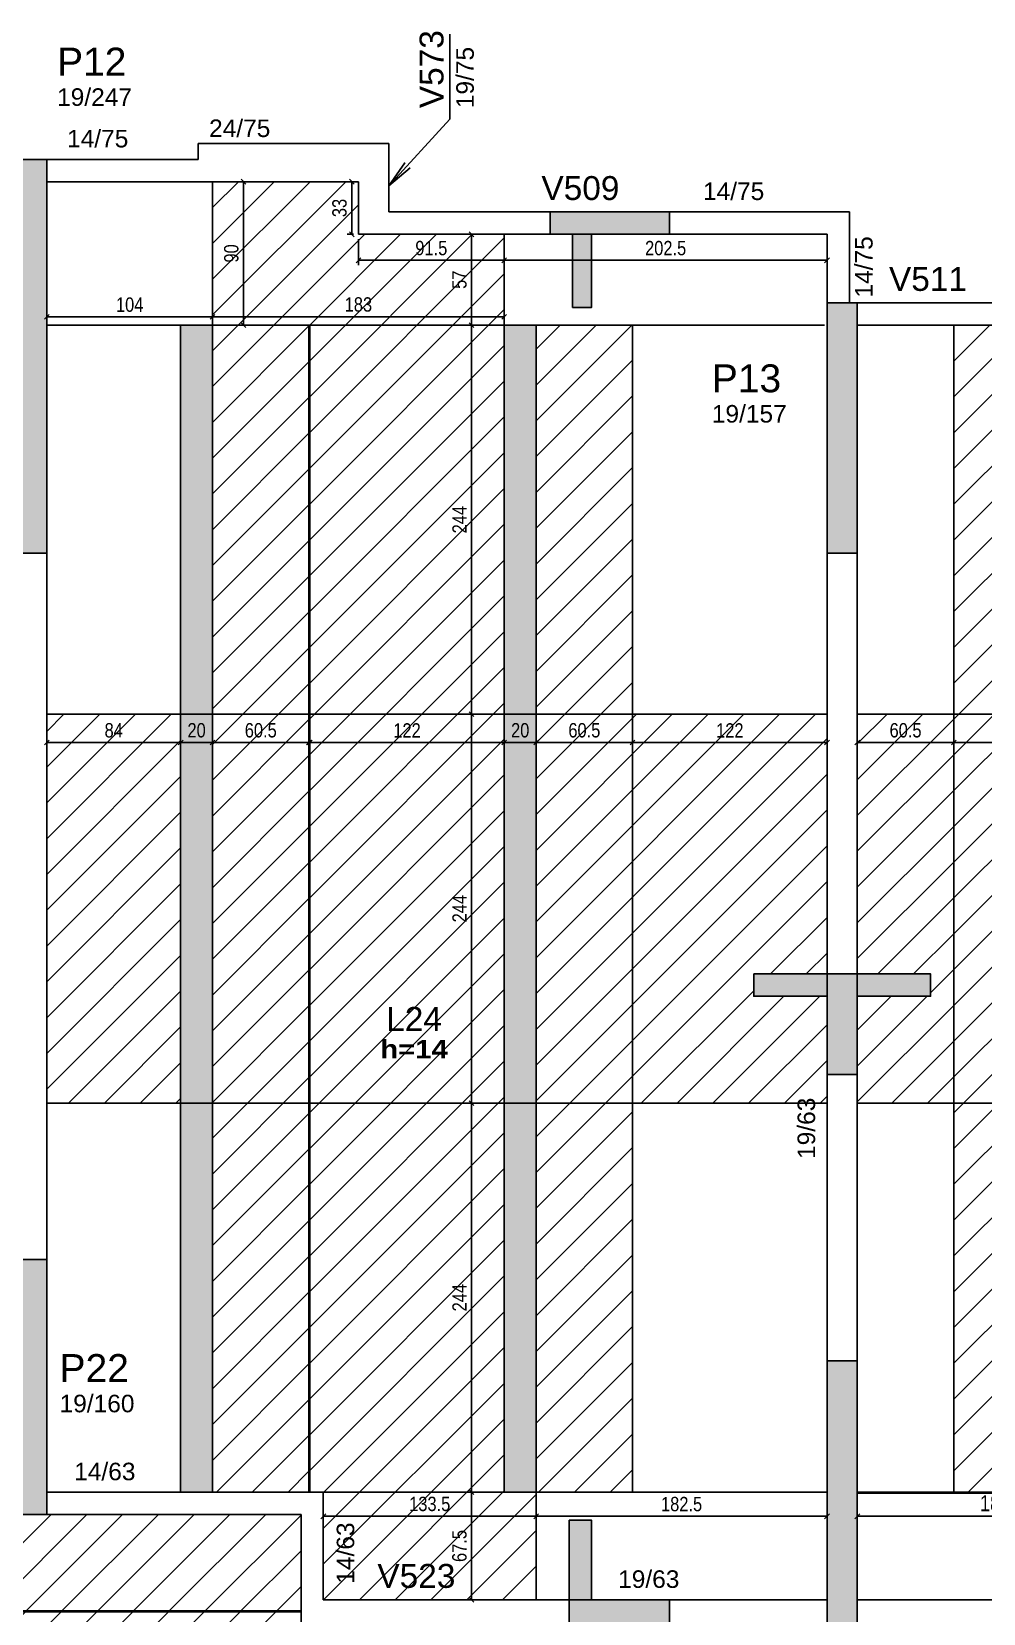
# Model space of a CAD drawing. Extents: x 4150 to 8661, y -614 to 3008.
# Drawn here: x 6210 to 6807, y 1289 to 2281 of the extents above; entities that cross this region are included whole.
import ezdxf

# ---------------------------------------------------------------- set-up
doc = ezdxf.new("R2010")
doc.units = 0
doc.header["$PDMODE"] = 34
doc.linetypes.add('ESTILO_TQS_0002', pattern=[0.4, 0.1, -0.3])
doc.linetypes.add('ESTILO_TQS_0006', pattern=[0.3, 0.2, -0.1])
for name, color, linetype in [('COTA', 241, 'Continuous'), ('MTH-COTAS7', 31, 'Continuous'), ('MTH-DIM-PILAR', 3, 'Continuous'), ('MTH-DIM-VIGA', 3, 'Continuous'), ('MTH-FACE-VIGA', 7, 'Continuous'), ('MTH-LINHA-SEÇÃO', 16, 'Continuous'), ('MTH-PILAR-SEGUE', 5, 'Continuous'), ('MTH-SOMBRA21', 150, 'Continuous'), ('MTH-SOMBRA25', 253, 'Continuous'), ('MTH-TIT1-PILAR', 5, 'Continuous'), ('MTH-TIT1-VIGA', 5, 'Continuous'), ('MTH-TXT-NEGRITO', 5, 'Continuous'), ('MTH-VIGA-INVERTIDA', 7, 'ESTILO_TQS_0002'), ('Painéis', 200, 'Continuous')]:
    doc.layers.add(name, color=color, linetype=linetype)
doc.layers.add('Hachura', color=251, linetype='Continuous', lineweight=9)
doc.styles.add('COTA TECNICA', font='techl___.ttf', dxfattribs={"height": 10})
doc.styles.add('COTA TECNICA-50', font='techl___.ttf', dxfattribs={"height": 9})
doc.styles.add('TQS_ARIAL', font='arial.ttf')
doc.styles.add('TQS_ARIAL_BLACK', font='ariblk.ttf')
doc.dimstyles.new('COTA PAINEL-50', dxfattribs={"dimtxt": 9, "dimasz": 3, "dimexe": 3, "dimexo": 3, "dimgap": 3, "dimtad": 1, "dimdec": 1, "dimzin": 12, "dimdsep": 46, "dimtxsty": 'COTA TECNICA-50', "dimblk1": 'OBLIQUE', "dimblk2": 'OBLIQUE', "dimsah": 1, "dimcen": 0.9, "dimclrd": 4, "dimclre": 4, "dimclrt": 240, "dimadec": 1, "dimazin": 3, "dimtfac": 1, "dimtdec": 1, "dimtmove": 0, "dimatfit": 3, "dimfxl": 1, "dimtolj": 1, "dimtzin": 12, "dimarcsym": 0})
doc.dimstyles.new('PAINEL', dxfattribs={"dimtxt": 10, "dimasz": 3, "dimexe": 3, "dimexo": 3, "dimgap": 3, "dimtad": 1, "dimdec": 1, "dimzin": 12, "dimdsep": 46, "dimtxsty": 'COTA TECNICA', "dimblk1": 'OBLIQUE', "dimblk2": 'OBLIQUE', "dimsah": 1, "dimcen": 0.9, "dimclrd": 4, "dimclre": 4, "dimclrt": 240, "dimadec": 1, "dimazin": 3, "dimtfac": 1, "dimtdec": 1, "dimtmove": 0, "dimatfit": 3, "dimfxl": 1, "dimtolj": 1, "dimtzin": 12, "dimarcsym": 0})

# ---------------------------------------------------------------- blocks, each defined once
blk = doc.blocks.new('_Oblique')
at = {"color": 0, "linetype": 'ByBlock', "lineweight": -2}
blk.add_line((-0.5, -0.5), (0.5, 0.5), dxfattribs=at)
blk = doc.blocks.new('*D317')
at = {"layer": 'COTA', "color": 4, "lineweight": -2, "transparency": 16777216}
for p, q in [((6587.39, 1849.78), (6587.39, 1832.04)), ((6709.39, 1849.78), (6709.39, 1832.04)), ((6709.39, 1835.04), (6587.39, 1835.04))]:
    blk.add_line(p, q, dxfattribs=at)
at = {"layer": 'Defpoints', "color": 0, "transparency": 16777216}
for p in [(6587.39, 1852.78), (6709.39, 1852.78), (6587.39, 1835.04)]:
    blk.add_point(p, dxfattribs=at)
at = {"layer": 'COTA', "color": 4, "lineweight": -2, "transparency": 16777216, "xscale": 3, "yscale": 3, "zscale": 3, "rotation": 180}
blk.add_blockref('_Oblique', (6587.39, 1835.04), dxfattribs=at)
at = {"layer": 'COTA', "color": 4, "lineweight": -2, "transparency": 16777216, "xscale": 3, "yscale": 3, "zscale": 3}
blk.add_blockref('_Oblique', (6709.39, 1835.04), dxfattribs=at)
at = {"layer": 'COTA', "color": 240, "transparency": 16777216, "insert": (6648.39, 1842.59), "char_height": 9, "attachment_point": 5, "style": 'COTA TECNICA-50'}
blk.add_mtext('\\A1;122', dxfattribs=at)
blk = doc.blocks.new('*D318')
at = {"layer": 'COTA', "color": 4, "lineweight": -2, "transparency": 16777216}
for p, q in [((6526.89, 1849.78), (6526.89, 1832.04)), ((6587.39, 1849.78), (6587.39, 1832.04)), ((6587.39, 1835.04), (6526.89, 1835.04))]:
    blk.add_line(p, q, dxfattribs=at)
at = {"layer": 'Defpoints', "color": 0, "transparency": 16777216}
for p in [(6526.89, 1852.78), (6587.39, 1852.78), (6526.89, 1835.04)]:
    blk.add_point(p, dxfattribs=at)
at = {"layer": 'COTA', "color": 4, "lineweight": -2, "transparency": 16777216, "xscale": 3, "yscale": 3, "zscale": 3, "rotation": 180}
blk.add_blockref('_Oblique', (6526.89, 1835.04), dxfattribs=at)
at = {"layer": 'COTA', "color": 4, "lineweight": -2, "transparency": 16777216, "xscale": 3, "yscale": 3, "zscale": 3}
blk.add_blockref('_Oblique', (6587.39, 1835.04), dxfattribs=at)
at = {"layer": 'COTA', "color": 240, "transparency": 16777216, "insert": (6557.14, 1842.63), "char_height": 9, "attachment_point": 5, "style": 'COTA TECNICA-50'}
blk.add_mtext('\\A1;60.5', dxfattribs=at)
blk = doc.blocks.new('*D319')
at = {"layer": 'COTA', "color": 4, "lineweight": -2, "transparency": 16777216}
for p, q in [((6506.89, 1849.78), (6506.89, 1832.04)), ((6526.89, 1849.78), (6526.89, 1832.04)), ((6526.89, 1835.04), (6506.89, 1835.04))]:
    blk.add_line(p, q, dxfattribs=at)
at = {"layer": 'Defpoints', "color": 0, "transparency": 16777216}
for p in [(6506.89, 1852.78), (6526.89, 1852.78), (6506.89, 1835.04)]:
    blk.add_point(p, dxfattribs=at)
at = {"layer": 'COTA', "color": 4, "lineweight": -2, "transparency": 16777216, "xscale": 3, "yscale": 3, "zscale": 3, "rotation": 180}
blk.add_blockref('_Oblique', (6506.89, 1835.04), dxfattribs=at)
at = {"layer": 'COTA', "color": 4, "lineweight": -2, "transparency": 16777216, "xscale": 3, "yscale": 3, "zscale": 3}
blk.add_blockref('_Oblique', (6526.89, 1835.04), dxfattribs=at)
at = {"layer": 'COTA', "color": 240, "transparency": 16777216, "insert": (6516.89, 1842.63), "char_height": 9, "attachment_point": 5, "style": 'COTA TECNICA-50'}
blk.add_mtext('\\A1;20', dxfattribs=at)
blk = doc.blocks.new('*D320')
at = {"layer": 'COTA', "color": 4, "lineweight": -2, "transparency": 16777216}
for p, q in [((6384.89, 1849.78), (6384.89, 1832.04)), ((6506.89, 1849.78), (6506.89, 1832.04)), ((6506.89, 1835.04), (6384.89, 1835.04))]:
    blk.add_line(p, q, dxfattribs=at)
at = {"layer": 'Defpoints', "color": 0, "transparency": 16777216}
for p in [(6384.89, 1852.78), (6506.89, 1852.78), (6384.89, 1835.04)]:
    blk.add_point(p, dxfattribs=at)
at = {"layer": 'COTA', "color": 4, "lineweight": -2, "transparency": 16777216, "xscale": 3, "yscale": 3, "zscale": 3, "rotation": 180}
blk.add_blockref('_Oblique', (6384.89, 1835.04), dxfattribs=at)
at = {"layer": 'COTA', "color": 4, "lineweight": -2, "transparency": 16777216, "xscale": 3, "yscale": 3, "zscale": 3}
blk.add_blockref('_Oblique', (6506.89, 1835.04), dxfattribs=at)
at = {"layer": 'COTA', "color": 240, "transparency": 16777216, "insert": (6445.89, 1842.59), "char_height": 9, "attachment_point": 5, "style": 'COTA TECNICA-50'}
blk.add_mtext('\\A1;122', dxfattribs=at)
blk = doc.blocks.new('*D321')
at = {"layer": 'COTA', "color": 4, "lineweight": -2, "transparency": 16777216}
for p, q in [((6323.89, 1849.78), (6323.89, 1832.04)), ((6384.39, 1849.78), (6384.39, 1832.04)), ((6384.39, 1835.04), (6323.89, 1835.04))]:
    blk.add_line(p, q, dxfattribs=at)
at = {"layer": 'Defpoints', "color": 0, "transparency": 16777216}
for p in [(6323.89, 1852.78), (6384.39, 1852.78), (6323.89, 1835.04)]:
    blk.add_point(p, dxfattribs=at)
at = {"layer": 'COTA', "color": 4, "lineweight": -2, "transparency": 16777216, "xscale": 3, "yscale": 3, "zscale": 3, "rotation": 180}
blk.add_blockref('_Oblique', (6323.89, 1835.04), dxfattribs=at)
at = {"layer": 'COTA', "color": 4, "lineweight": -2, "transparency": 16777216, "xscale": 3, "yscale": 3, "zscale": 3}
blk.add_blockref('_Oblique', (6384.39, 1835.04), dxfattribs=at)
at = {"layer": 'COTA', "color": 240, "transparency": 16777216, "insert": (6354.14, 1842.63), "char_height": 9, "attachment_point": 5, "style": 'COTA TECNICA-50'}
blk.add_mtext('\\A1;60.5', dxfattribs=at)
blk = doc.blocks.new('*D322')
at = {"layer": 'COTA', "color": 4, "lineweight": -2, "transparency": 16777216}
for p, q in [((6303.89, 1849.78), (6303.89, 1832.04)), ((6323.89, 1849.78), (6323.89, 1832.04)), ((6323.89, 1835.04), (6303.89, 1835.04))]:
    blk.add_line(p, q, dxfattribs=at)
at = {"layer": 'Defpoints', "color": 0, "transparency": 16777216}
for p in [(6303.89, 1852.78), (6323.89, 1852.78), (6303.89, 1835.04)]:
    blk.add_point(p, dxfattribs=at)
at = {"layer": 'COTA', "color": 4, "lineweight": -2, "transparency": 16777216, "xscale": 3, "yscale": 3, "zscale": 3, "rotation": 180}
blk.add_blockref('_Oblique', (6303.89, 1835.04), dxfattribs=at)
at = {"layer": 'COTA', "color": 4, "lineweight": -2, "transparency": 16777216, "xscale": 3, "yscale": 3, "zscale": 3}
blk.add_blockref('_Oblique', (6323.89, 1835.04), dxfattribs=at)
at = {"layer": 'COTA', "color": 240, "transparency": 16777216, "insert": (6313.89, 1842.63), "char_height": 9, "attachment_point": 5, "style": 'COTA TECNICA-50'}
blk.add_mtext('\\A1;20', dxfattribs=at)
blk = doc.blocks.new('*D323')
at = {"layer": 'COTA', "color": 4, "lineweight": -2, "transparency": 16777216}
for p, q in [((6219.89, 1849.78), (6219.89, 1832.04)), ((6303.89, 1849.78), (6303.89, 1832.04)), ((6303.89, 1835.04), (6219.89, 1835.04))]:
    blk.add_line(p, q, dxfattribs=at)
at = {"layer": 'Defpoints', "color": 0, "transparency": 16777216}
for p in [(6219.89, 1852.78), (6303.89, 1852.78), (6219.89, 1835.04)]:
    blk.add_point(p, dxfattribs=at)
at = {"layer": 'COTA', "color": 4, "lineweight": -2, "transparency": 16777216, "xscale": 3, "yscale": 3, "zscale": 3, "rotation": 180}
blk.add_blockref('_Oblique', (6219.89, 1835.04), dxfattribs=at)
at = {"layer": 'COTA', "color": 4, "lineweight": -2, "transparency": 16777216, "xscale": 3, "yscale": 3, "zscale": 3}
blk.add_blockref('_Oblique', (6303.89, 1835.04), dxfattribs=at)
at = {"layer": 'COTA', "color": 240, "transparency": 16777216, "insert": (6261.89, 1842.62), "char_height": 9, "attachment_point": 5, "style": 'COTA TECNICA-50'}
blk.add_mtext('\\A1;84', dxfattribs=at)
blk = doc.blocks.new('*D324')
at = {"layer": 'COTA', "color": 4, "lineweight": -2, "transparency": 16777216}
for p, q in [((6415.39, 2150.78), (6415.39, 2134.47)), ((6506.89, 2150.78), (6506.89, 2134.47)), ((6506.89, 2137.47), (6415.39, 2137.47))]:
    blk.add_line(p, q, dxfattribs=at)
at = {"layer": 'Defpoints', "color": 0, "transparency": 16777216}
for p in [(6415.39, 2153.78), (6506.89, 2153.78), (6415.39, 2137.47)]:
    blk.add_point(p, dxfattribs=at)
at = {"layer": 'COTA', "color": 4, "lineweight": -2, "transparency": 16777216, "xscale": 3, "yscale": 3, "zscale": 3, "rotation": 180}
blk.add_blockref('_Oblique', (6415.39, 2137.47), dxfattribs=at)
at = {"layer": 'COTA', "color": 4, "lineweight": -2, "transparency": 16777216, "xscale": 3, "yscale": 3, "zscale": 3}
blk.add_blockref('_Oblique', (6506.89, 2137.47), dxfattribs=at)
at = {"layer": 'COTA', "color": 240, "transparency": 16777216, "insert": (6461.14, 2145.1), "char_height": 9, "attachment_point": 5, "style": 'COTA TECNICA-50'}
blk.add_mtext('\\A1;91.5', dxfattribs=at)
blk = doc.blocks.new('*D325')
at = {"layer": 'COTA', "color": 4, "lineweight": -2, "transparency": 16777216}
for p, q in [((6412.39, 2186.78), (6408.25, 2186.78)), ((6411.25, 2153.78), (6411.25, 2186.78)), ((6412.39, 2153.78), (6408.25, 2153.78))]:
    blk.add_line(p, q, dxfattribs=at)
at = {"layer": 'Defpoints', "color": 0, "transparency": 16777216}
for p in [(6411.25, 2186.78), (6415.39, 2186.78), (6415.39, 2153.78)]:
    blk.add_point(p, dxfattribs=at)
at = {"layer": 'COTA', "color": 4, "lineweight": -2, "transparency": 16777216, "xscale": 3, "yscale": 3, "zscale": 3}
for p, rotation in [((6411.25, 2186.78), 90), ((6411.25, 2153.78), 270)]:
    blk.add_blockref('_Oblique', p, dxfattribs=dict(at, rotation=rotation))
at = {"layer": 'COTA', "color": 240, "transparency": 16777216, "insert": (6403.55, 2170.28), "char_height": 9, "attachment_point": 5, "rotation": 90, "style": 'COTA TECNICA-50'}
blk.add_mtext('\\A1;33', dxfattribs=at)
blk = doc.blocks.new('*D326')
at = {"layer": 'COTA', "color": 4, "lineweight": -2, "transparency": 16777216}
for p, q in [((6506.89, 2150.78), (6506.89, 2134.47)), ((6709.39, 2150.78), (6709.39, 2134.47)), ((6709.39, 2137.47), (6506.89, 2137.47))]:
    blk.add_line(p, q, dxfattribs=at)
at = {"layer": 'Defpoints', "color": 0, "transparency": 16777216}
for p in [(6506.89, 2153.78), (6709.39, 2153.78), (6506.89, 2137.47)]:
    blk.add_point(p, dxfattribs=at)
at = {"layer": 'COTA', "color": 4, "lineweight": -2, "transparency": 16777216, "xscale": 3, "yscale": 3, "zscale": 3, "rotation": 180}
blk.add_blockref('_Oblique', (6506.89, 2137.47), dxfattribs=at)
at = {"layer": 'COTA', "color": 4, "lineweight": -2, "transparency": 16777216, "xscale": 3, "yscale": 3, "zscale": 3}
blk.add_blockref('_Oblique', (6709.39, 2137.47), dxfattribs=at)
at = {"layer": 'COTA', "color": 240, "transparency": 16777216, "insert": (6608.14, 2145.07), "char_height": 9, "attachment_point": 5, "style": 'COTA TECNICA-50'}
blk.add_mtext('\\A1;202.5', dxfattribs=at)
blk = doc.blocks.new('*D327')
at = {"layer": 'COTA', "color": 4, "lineweight": -2, "transparency": 16777216}
for p, q in [((6503.89, 1364.78), (6483.41, 1364.78)), ((6486.41, 1297.28), (6486.41, 1364.78)), ((6523.89, 1297.28), (6483.41, 1297.28))]:
    blk.add_line(p, q, dxfattribs=at)
at = {"layer": 'Defpoints', "color": 0, "transparency": 16777216}
for p in [(6486.41, 1364.78), (6506.89, 1364.78), (6526.89, 1297.28)]:
    blk.add_point(p, dxfattribs=at)
at = {"layer": 'COTA', "color": 4, "lineweight": -2, "transparency": 16777216, "xscale": 3, "yscale": 3, "zscale": 3}
for p, rotation in [((6486.41, 1364.78), 90), ((6486.41, 1297.28), 270)]:
    blk.add_blockref('_Oblique', p, dxfattribs=dict(at, rotation=rotation))
at = {"layer": 'COTA', "color": 240, "transparency": 16777216, "insert": (6478.81, 1331.03), "char_height": 9, "attachment_point": 5, "rotation": 90, "style": 'COTA TECNICA-50'}
blk.add_mtext('\\A1;67.5', dxfattribs=at)
blk = doc.blocks.new('*D328')
at = {"layer": 'COTA', "color": 4, "lineweight": -2, "transparency": 16777216}
for p, q in [((6487.33, 1608.78), (6483.41, 1608.78)), ((6486.41, 1364.78), (6486.41, 1608.78)), ((6503.89, 1364.78), (6483.41, 1364.78))]:
    blk.add_line(p, q, dxfattribs=at)
at = {"layer": 'Defpoints', "color": 0, "transparency": 16777216}
for p in [(6486.41, 1608.78), (6490.33, 1608.78), (6506.89, 1364.78)]:
    blk.add_point(p, dxfattribs=at)
at = {"layer": 'COTA', "color": 4, "lineweight": -2, "transparency": 16777216, "xscale": 3, "yscale": 3, "zscale": 3}
for p, rotation in [((6486.41, 1608.78), 90), ((6486.41, 1364.78), 270)]:
    blk.add_blockref('_Oblique', p, dxfattribs=dict(at, rotation=rotation))
at = {"layer": 'COTA', "color": 240, "transparency": 16777216, "insert": (6478.84, 1486.78), "char_height": 9, "attachment_point": 5, "rotation": 90, "style": 'COTA TECNICA-50'}
blk.add_mtext('\\A1;244', dxfattribs=at)
blk = doc.blocks.new('*D329')
at = {"layer": 'COTA', "color": 4, "lineweight": -2, "transparency": 16777216}
for p, q in [((6503.89, 1852.78), (6483.41, 1852.78)), ((6486.41, 1608.78), (6486.41, 1852.78)), ((6487.33, 1608.78), (6483.41, 1608.78))]:
    blk.add_line(p, q, dxfattribs=at)
at = {"layer": 'Defpoints', "color": 0, "transparency": 16777216}
for p in [(6486.41, 1852.78), (6506.89, 1852.78), (6490.33, 1608.78)]:
    blk.add_point(p, dxfattribs=at)
at = {"layer": 'COTA', "color": 4, "lineweight": -2, "transparency": 16777216, "xscale": 3, "yscale": 3, "zscale": 3}
for p, rotation in [((6486.41, 1852.78), 90), ((6486.41, 1608.78), 270)]:
    blk.add_blockref('_Oblique', p, dxfattribs=dict(at, rotation=rotation))
at = {"layer": 'COTA', "color": 240, "transparency": 16777216, "insert": (6478.84, 1730.78), "char_height": 9, "attachment_point": 5, "rotation": 90, "style": 'COTA TECNICA-50'}
blk.add_mtext('\\A1;244', dxfattribs=at)
blk = doc.blocks.new('*D330')
at = {"layer": 'COTA', "color": 4, "lineweight": -2, "transparency": 16777216}
for p, q in [((6503.89, 2096.78), (6483.41, 2096.78)), ((6486.41, 1852.78), (6486.41, 2096.78)), ((6503.89, 1852.78), (6483.41, 1852.78))]:
    blk.add_line(p, q, dxfattribs=at)
at = {"layer": 'Defpoints', "color": 0, "transparency": 16777216}
for p in [(6486.41, 2096.78), (6506.89, 2096.78), (6506.89, 1852.78)]:
    blk.add_point(p, dxfattribs=at)
at = {"layer": 'COTA', "color": 4, "lineweight": -2, "transparency": 16777216, "xscale": 3, "yscale": 3, "zscale": 3}
for p, rotation in [((6486.41, 2096.78), 90), ((6486.41, 1852.78), 270)]:
    blk.add_blockref('_Oblique', p, dxfattribs=dict(at, rotation=rotation))
at = {"layer": 'COTA', "color": 240, "transparency": 16777216, "insert": (6478.84, 1974.78), "char_height": 9, "attachment_point": 5, "rotation": 90, "style": 'COTA TECNICA-50'}
blk.add_mtext('\\A1;244', dxfattribs=at)
blk = doc.blocks.new('*D331')
at = {"layer": 'COTA', "color": 4, "lineweight": -2, "transparency": 16777216}
for p, q in [((6503.89, 2153.78), (6483.41, 2153.78)), ((6486.41, 2096.78), (6486.41, 2153.78)), ((6503.89, 2096.78), (6483.41, 2096.78))]:
    blk.add_line(p, q, dxfattribs=at)
at = {"layer": 'Defpoints', "color": 0, "transparency": 16777216}
for p in [(6486.41, 2153.78), (6506.89, 2153.78), (6506.89, 2096.78)]:
    blk.add_point(p, dxfattribs=at)
at = {"layer": 'COTA', "color": 4, "lineweight": -2, "transparency": 16777216, "xscale": 3, "yscale": 3, "zscale": 3}
for p, rotation in [((6486.41, 2153.78), 90), ((6486.41, 2096.78), 270)]:
    blk.add_blockref('_Oblique', p, dxfattribs=dict(at, rotation=rotation))
at = {"layer": 'COTA', "color": 240, "transparency": 16777216, "insert": (6478.81, 2125.28), "char_height": 9, "attachment_point": 5, "rotation": 90, "style": 'COTA TECNICA-50'}
blk.add_mtext('\\A1;57', dxfattribs=at)
blk = doc.blocks.new('*D332')
at = {"layer": 'COTA', "color": 4, "lineweight": -2, "transparency": 16777216}
for p, q in [((6526.89, 1361.78), (6526.89, 1346.68)), ((6709.39, 1361.78), (6709.39, 1346.68)), ((6709.39, 1349.68), (6526.89, 1349.68))]:
    blk.add_line(p, q, dxfattribs=at)
at = {"layer": 'Defpoints', "color": 0, "transparency": 16777216}
for p in [(6526.89, 1364.78), (6709.39, 1364.78), (6526.89, 1349.68)]:
    blk.add_point(p, dxfattribs=at)
at = {"layer": 'COTA', "color": 4, "lineweight": -2, "transparency": 16777216, "xscale": 3, "yscale": 3, "zscale": 3, "rotation": 180}
blk.add_blockref('_Oblique', (6526.89, 1349.68), dxfattribs=at)
at = {"layer": 'COTA', "color": 4, "lineweight": -2, "transparency": 16777216, "xscale": 3, "yscale": 3, "zscale": 3}
blk.add_blockref('_Oblique', (6709.39, 1349.68), dxfattribs=at)
at = {"layer": 'COTA', "color": 240, "transparency": 16777216, "insert": (6618.14, 1357.3), "char_height": 9, "attachment_point": 5, "style": 'COTA TECNICA-50'}
blk.add_mtext('\\A1;182.5', dxfattribs=at)
blk = doc.blocks.new('*D333')
at = {"layer": 'COTA', "color": 4, "lineweight": -2, "transparency": 16777216}
for p, q in [((6393.39, 1361.78), (6393.39, 1346.68)), ((6526.89, 1361.78), (6526.89, 1346.68)), ((6526.89, 1349.68), (6393.39, 1349.68))]:
    blk.add_line(p, q, dxfattribs=at)
at = {"layer": 'Defpoints', "color": 0, "transparency": 16777216}
for p in [(6393.39, 1364.78), (6526.89, 1364.78), (6393.39, 1349.68)]:
    blk.add_point(p, dxfattribs=at)
at = {"layer": 'COTA', "color": 4, "lineweight": -2, "transparency": 16777216, "xscale": 3, "yscale": 3, "zscale": 3, "rotation": 180}
blk.add_blockref('_Oblique', (6393.39, 1349.68), dxfattribs=at)
at = {"layer": 'COTA', "color": 4, "lineweight": -2, "transparency": 16777216, "xscale": 3, "yscale": 3, "zscale": 3}
blk.add_blockref('_Oblique', (6526.89, 1349.68), dxfattribs=at)
at = {"layer": 'COTA', "color": 240, "transparency": 16777216, "insert": (6460.14, 1357.38), "char_height": 9, "attachment_point": 5, "style": 'COTA TECNICA-50'}
blk.add_mtext('\\A1;133.5', dxfattribs=at)
blk = doc.blocks.new('*D334')
at = {"layer": 'COTA', "color": 4, "lineweight": -2, "transparency": 16777216}
for p, q in [((6323.89, 2099.78), (6323.89, 2104.99)), ((6506.89, 2099.78), (6506.89, 2104.99)), ((6506.89, 2101.99), (6323.89, 2101.99))]:
    blk.add_line(p, q, dxfattribs=at)
at = {"layer": 'Defpoints', "color": 0, "transparency": 16777216}
for p in [(6323.89, 2101.99), (6323.89, 2096.78), (6506.89, 2096.78)]:
    blk.add_point(p, dxfattribs=at)
at = {"layer": 'COTA', "color": 4, "lineweight": -2, "transparency": 16777216, "xscale": 3, "yscale": 3, "zscale": 3, "rotation": 180}
blk.add_blockref('_Oblique', (6323.89, 2101.99), dxfattribs=at)
at = {"layer": 'COTA', "color": 4, "lineweight": -2, "transparency": 16777216, "xscale": 3, "yscale": 3, "zscale": 3}
blk.add_blockref('_Oblique', (6506.89, 2101.99), dxfattribs=at)
at = {"layer": 'COTA', "color": 240, "transparency": 16777216, "insert": (6415.39, 2109.71), "char_height": 9, "attachment_point": 5, "style": 'COTA TECNICA-50'}
blk.add_mtext('\\A1;183', dxfattribs=at)
blk = doc.blocks.new('*D335')
at = {"layer": 'COTA', "color": 4, "lineweight": -2, "transparency": 16777216}
for p, q in [((6219.89, 2099.78), (6219.89, 2104.99)), ((6323.89, 2099.78), (6323.89, 2104.99)), ((6323.89, 2101.99), (6219.89, 2101.99))]:
    blk.add_line(p, q, dxfattribs=at)
at = {"layer": 'Defpoints', "color": 0, "transparency": 16777216}
for p in [(6219.89, 2101.99), (6219.89, 2096.78), (6323.89, 2096.78)]:
    blk.add_point(p, dxfattribs=at)
at = {"layer": 'COTA', "color": 4, "lineweight": -2, "transparency": 16777216, "xscale": 3, "yscale": 3, "zscale": 3, "rotation": 180}
blk.add_blockref('_Oblique', (6219.89, 2101.99), dxfattribs=at)
at = {"layer": 'COTA', "color": 4, "lineweight": -2, "transparency": 16777216, "xscale": 3, "yscale": 3, "zscale": 3}
blk.add_blockref('_Oblique', (6323.89, 2101.99), dxfattribs=at)
at = {"layer": 'COTA', "color": 240, "transparency": 16777216, "insert": (6271.89, 2109.58), "char_height": 9, "attachment_point": 5, "style": 'COTA TECNICA-50'}
blk.add_mtext('\\A1;104', dxfattribs=at)
blk = doc.blocks.new('*D336')
at = {"layer": 'COTA', "color": 4, "lineweight": -2, "transparency": 16777216}
for p, q in [((6326.89, 2186.78), (6346.32, 2186.78)), ((6343.32, 2096.78), (6343.32, 2186.78)), ((6326.89, 2096.78), (6346.32, 2096.78))]:
    blk.add_line(p, q, dxfattribs=at)
at = {"layer": 'Defpoints', "color": 0, "transparency": 16777216}
for p in [(6323.89, 2186.78), (6343.32, 2186.78), (6323.89, 2096.78)]:
    blk.add_point(p, dxfattribs=at)
at = {"layer": 'COTA', "color": 4, "lineweight": -2, "transparency": 16777216, "xscale": 3, "yscale": 3, "zscale": 3}
for p, rotation in [((6343.32, 2186.78), 90), ((6343.32, 2096.78), 270)]:
    blk.add_blockref('_Oblique', p, dxfattribs=dict(at, rotation=rotation))
at = {"layer": 'COTA', "color": 240, "transparency": 16777216, "insert": (6335.7, 2141.78), "char_height": 9, "attachment_point": 5, "rotation": 90, "style": 'COTA TECNICA-50'}
blk.add_mtext('\\A1;90', dxfattribs=at)
blk = doc.blocks.new('*D342')
at = {"layer": 'COTA', "color": 4, "lineweight": -2, "transparency": 16777216}
for p, q in [((6788.89, 1849.78), (6788.89, 1832.04)), ((6910.89, 1849.78), (6910.89, 1832.04)), ((6910.89, 1835.04), (6788.89, 1835.04))]:
    blk.add_line(p, q, dxfattribs=at)
at = {"layer": 'Defpoints', "color": 0, "transparency": 16777216}
for p in [(6788.89, 1852.78), (6910.89, 1852.78), (6788.89, 1835.04)]:
    blk.add_point(p, dxfattribs=at)
at = {"layer": 'COTA', "color": 4, "lineweight": -2, "transparency": 16777216, "xscale": 3, "yscale": 3, "zscale": 3, "rotation": 180}
blk.add_blockref('_Oblique', (6788.89, 1835.04), dxfattribs=at)
at = {"layer": 'COTA', "color": 4, "lineweight": -2, "transparency": 16777216, "xscale": 3, "yscale": 3, "zscale": 3}
blk.add_blockref('_Oblique', (6910.89, 1835.04), dxfattribs=at)
at = {"layer": 'COTA', "color": 240, "transparency": 16777216, "insert": (6849.89, 1842.59), "char_height": 9, "attachment_point": 5, "style": 'COTA TECNICA-50'}
blk.add_mtext('\\A1;122', dxfattribs=at)
blk = doc.blocks.new('*D343')
at = {"layer": 'COTA', "color": 4, "lineweight": -2, "transparency": 16777216}
for p, q in [((6728.39, 1849.78), (6728.39, 1832.04)), ((6788.89, 1849.78), (6788.89, 1832.04)), ((6788.89, 1835.04), (6728.39, 1835.04))]:
    blk.add_line(p, q, dxfattribs=at)
at = {"layer": 'Defpoints', "color": 0, "transparency": 16777216}
for p in [(6728.39, 1852.78), (6788.89, 1852.78), (6728.39, 1835.04)]:
    blk.add_point(p, dxfattribs=at)
at = {"layer": 'COTA', "color": 4, "lineweight": -2, "transparency": 16777216, "xscale": 3, "yscale": 3, "zscale": 3, "rotation": 180}
blk.add_blockref('_Oblique', (6728.39, 1835.04), dxfattribs=at)
at = {"layer": 'COTA', "color": 4, "lineweight": -2, "transparency": 16777216, "xscale": 3, "yscale": 3, "zscale": 3}
blk.add_blockref('_Oblique', (6788.89, 1835.04), dxfattribs=at)
at = {"layer": 'COTA', "color": 240, "transparency": 16777216, "insert": (6758.64, 1842.63), "char_height": 9, "attachment_point": 5, "style": 'COTA TECNICA-50'}
blk.add_mtext('\\A1;60.5', dxfattribs=at)
blk = doc.blocks.new('*D349')
at = {"layer": 'COTA', "color": 4, "lineweight": -2, "transparency": 16777216}
for p, q in [((6728.39, 1361.28), (6728.39, 1346.68)), ((6910.89, 1361.28), (6910.89, 1346.68)), ((6728.39, 1349.68), (6910.89, 1349.68))]:
    blk.add_line(p, q, dxfattribs=at)
at = {"layer": 'Defpoints', "color": 0, "transparency": 16777216}
for p in [(6728.39, 1364.28), (6910.89, 1364.28), (6910.89, 1349.68)]:
    blk.add_point(p, dxfattribs=at)
at = {"layer": 'COTA', "color": 4, "lineweight": -2, "transparency": 16777216, "xscale": 3, "yscale": 3, "zscale": 3, "rotation": 180}
blk.add_blockref('_Oblique', (6728.39, 1349.68), dxfattribs=at)
at = {"layer": 'COTA', "color": 4, "lineweight": -2, "transparency": 16777216, "xscale": 3, "yscale": 3, "zscale": 3}
blk.add_blockref('_Oblique', (6910.89, 1349.68), dxfattribs=at)
at = {"layer": 'COTA', "color": 240, "transparency": 16777216, "insert": (6819.64, 1357.81), "char_height": 10, "attachment_point": 5, "style": 'COTA TECNICA'}
blk.add_mtext('\\A1;182.5', dxfattribs=at)

msp = doc.modelspace()

# ---------------------------------------------------------------- hatches: boundary and pattern name
at = {"layer": 'Hachura', "linetype": 'ByBlock'}
h = msp.add_hatch(dxfattribs=at)
h.set_pattern_fill('ANSI31', color=256, scale=5)
h.paths.add_polyline_path([(6506.89, 2096.78), (6506.89, 2153.78), (6434.39, 2153.78), (6415.39, 2153.78), (6415.39, 2167.78), (6415.39, 2186.78), (6379.39, 2186.78), (6323.89, 2186.78), (6323.89, 2096.78)])
h.paths.add_polyline_path([(6384.39, 2096.78), (6323.89, 2096.78), (6323.89, 1852.78), (6384.39, 1852.78)])
h.paths.add_polyline_path([(6506.89, 2096.78), (6384.89, 2096.78), (6384.89, 1852.78), (6506.89, 1852.78)])
h.paths.add_polyline_path([(6587.39, 2096.78), (6526.89, 2096.78), (6526.89, 1852.78), (6587.39, 1852.78)])
h.paths.add_polyline_path([(6587.39, 1852.78), (6587.39, 1608.78), (6709.39, 1608.78), (6709.39, 1675.84), (6663.39, 1675.84), (6663.39, 1689.84), (6709.39, 1689.84), (6709.39, 1852.78)])
h.paths.add_polyline_path([(6526.89, 1608.78), (6587.39, 1608.78), (6587.39, 1852.78), (6526.89, 1852.78)])
h.paths.add_polyline_path([(6384.89, 1608.78), (6506.89, 1608.78), (6506.89, 1852.78), (6384.89, 1852.78)])
h.paths.add_polyline_path([(6323.89, 1608.78), (6384.39, 1608.78), (6384.39, 1852.78), (6323.89, 1852.78)])
h.paths.add_polyline_path([(6323.89, 1364.78), (6379.39, 1364.78), (6384.39, 1364.78), (6384.39, 1608.78), (6323.89, 1608.78)])
h.paths.add_polyline_path([(6303.89, 1852.78), (6219.89, 1852.78), (6219.89, 1689.84), (6265.89, 1689.84), (6219.89, 1689.84), (6219.89, 1626.84), (6219.89, 1608.78), (6303.89, 1608.78)])
h.paths.add_polyline_path([(6384.89, 1364.78), (6393.39, 1364.78), (6506.89, 1364.78), (6506.89, 1608.78), (6384.89, 1608.78)])
h.paths.add_polyline_path([(6526.89, 1364.78), (6587.39, 1364.78), (6587.39, 1608.78), (6526.89, 1608.78)])
h.paths.add_polyline_path([(6526.89, 1364.78), (6393.39, 1364.78), (6393.39, 1350.78), (6393.39, 1297.28), (6526.89, 1297.28)])
at = {"layer": 'Hachura'}
h = msp.add_hatch(color=256, dxfattribs=at)
h.dxf.hatch_style = 1
h.paths.add_polyline_path([(6506.89, 1608.78), (6526.89, 1608.78), (6526.89, 1364.78), (6506.89, 1364.78)])
h.paths.add_polyline_path([(6506.89, 1852.78), (6526.89, 1852.78), (6526.89, 1608.78), (6506.89, 1608.78)])
h.paths.add_polyline_path([(6506.89, 2096.78), (6526.89, 2096.78), (6526.89, 1852.78), (6506.89, 1852.78)])
h.paths.add_polyline_path([(6303.89, 2096.78), (6323.89, 2096.78), (6323.89, 1852.78), (6303.89, 1852.78)])
h.paths.add_polyline_path([(6303.89, 1852.78), (6323.89, 1852.78), (6323.89, 1608.78), (6303.89, 1608.78)])
h.paths.add_polyline_path([(6303.89, 1608.78), (6323.89, 1608.78), (6323.89, 1364.78), (6303.89, 1364.78)])
at = {"layer": 'Hachura', "linetype": 'ByBlock'}
h = msp.add_hatch(dxfattribs=at)
h.set_pattern_fill('ANSI31', color=256, scale=5)
h.paths.add_polyline_path([(7268.39, 1297.28), (7268.39, 1364.28), (7113.89, 1364.28), (7113.89, 1297.28)])
h.paths.add_polyline_path([(7113.89, 1297.28), (7113.89, 1364.28), (6910.89, 1364.28), (6910.89, 1297.28)])
h.paths.add_polyline_path([(6931.39, 1364.78), (7053.39, 1364.78), (7053.39, 1608.78), (6931.39, 1608.78)])
h.paths.add_polyline_path([(6910.89, 1608.78), (6788.89, 1608.78), (6788.89, 1364.78), (6910.89, 1364.78)])
h.paths.add_polyline_path([(7113.89, 1608.78), (7053.39, 1608.78), (7053.39, 1364.78), (7113.89, 1364.78)])
h.paths.add_polyline_path([(7133.89, 1422.28), (7133.89, 1364.78), (7268.39, 1364.78), (7268.39, 1422.28), (7219.89, 1422.28)])
h.paths.add_polyline_path([(7219.89, 1608.78), (7133.89, 1608.78), (7133.89, 1422.28), (7219.89, 1422.28), (7219.89, 1447.28)])
h.paths.add_polyline_path([(7173.89, 1689.84), (7219.89, 1689.84), (7219.89, 1852.78), (7133.89, 1852.78), (7133.89, 1608.78), (7219.89, 1608.78), (7219.89, 1675.84), (7173.89, 1675.84)])
h.paths.add_polyline_path([(7113.89, 1852.78), (7053.39, 1852.78), (7053.39, 1608.78), (7113.89, 1608.78)])
h.paths.add_polyline_path([(7053.39, 1852.78), (7113.89, 1852.78), (7113.89, 2096.78), (7093.62, 2096.78), (7093.62, 2050.78), (7079.62, 2050.78), (7079.62, 2096.78), (7053.39, 2096.78)])
h.paths.add_polyline_path([(6931.39, 1852.78), (7053.39, 1852.78), (7053.39, 2096.78), (6931.39, 2096.78)])
h.paths.add_polyline_path([(6931.39, 1608.78), (7053.39, 1608.78), (7053.39, 1852.78), (6931.39, 1852.78)])
h.paths.add_polyline_path([(6788.89, 1608.78), (6910.89, 1608.78), (6910.89, 1852.78), (6788.89, 1852.78)])
h.paths.add_polyline_path([(6788.89, 1852.78), (6910.89, 1852.78), (6910.89, 2096.78), (6788.89, 2096.78)])
h = msp.add_hatch(dxfattribs=at)
h.set_pattern_fill('ANSI31', color=256, scale=5)
h.paths.add_polyline_path([(6728.39, 1689.84), (6774.39, 1689.84), (6774.39, 1675.84), (6728.39, 1675.84), (6728.39, 1626.84), (6728.39, 1608.78), (6788.89, 1608.78), (6788.89, 1852.78), (6728.39, 1852.78)])
h = msp.add_hatch(dxfattribs=at)
h.set_pattern_fill('ANSI31', color=256, scale=5)
h.paths.add_polyline_path([(5158.89, 1290.28), (5158.89, 1350.78), (5030.89, 1350.78), (5011.89, 1350.78), (5011.89, 1290.28)])
h.paths.add_polyline_path([(5402.89, 1290.28), (5402.89, 1350.78), (5158.89, 1350.78), (5158.89, 1290.28)])
h.paths.add_polyline_path([(5647.39, 1290.28), (5647.39, 1350.78), (5499.89, 1350.78), (5480.89, 1350.78), (5403.39, 1350.78), (5403.39, 1290.28)])
h.paths.add_polyline_path([(5403.39, 1289.78), (5403.39, 1224.78), (5480.89, 1224.78), (5499.89, 1224.78), (5647.39, 1224.78), (5647.39, 1289.78)])
h.paths.add_polyline_path([(5647.39, 1289.78), (5647.39, 1224.78), (5891.39, 1224.78), (5891.39, 1289.78)])
h.paths.add_polyline_path([(5891.39, 1290.28), (5891.39, 1350.78), (5647.39, 1350.78), (5647.39, 1290.28)])
h.paths.add_polyline_path([(5891.39, 1350.78), (5891.39, 1290.28), (6135.39, 1290.28), (6135.39, 1350.78)])
h.paths.add_polyline_path([(5891.39, 1289.78), (5891.39, 1224.78), (6135.39, 1224.78), (6135.39, 1289.78)])
h.paths.add_polyline_path([(6135.39, 1224.78), (6200.89, 1224.78), (6219.89, 1224.78), (6379.39, 1224.78), (6379.39, 1278.28), (6379.39, 1289.78), (6135.39, 1289.78)])
h.paths.add_polyline_path([(6379.39, 1290.28), (6379.39, 1297.28), (6379.39, 1350.78), (6219.89, 1350.78), (6200.89, 1350.78), (6135.39, 1350.78), (6135.39, 1290.28)])

# ---------------------------------------------------------------- linework, layer by layer
at = {"layer": 'MTH-COTAS7', "linetype": 'Continuous'}
msp.add_lwpolyline([(6472.78, 2279.38), (6472.78, 2226.05), (6434.39, 2184.28), (6444.45, 2198.6), (6434.39, 2184.28), (6447.82, 2195.51)], dxfattribs=at)
at = {"layer": 'MTH-FACE-VIGA', "linetype": 'Continuous'}
for p, q in [((6314.89, 2200.78), (6314.89, 2210.78)), ((6314.89, 2210.78), (6434.39, 2210.78)), ((6434.39, 2167.78), (6434.39, 2210.78)), ((6314.89, 2200.78), (6219.89, 2200.78)), ((6219.89, 2186.78), (6415.39, 2186.78)), ((6415.39, 2186.78), (6415.39, 2167.78)), ((6415.39, 2167.78), (6415.39, 2153.78)), ((6723.39, 2167.78), (6434.39, 2167.78)), ((6723.39, 2110.78), (6723.39, 2167.78)), ((6415.39, 2153.78), (6434.39, 2153.78)), ((6434.39, 2153.78), (6709.39, 2153.78)), ((6709.39, 2110.78), (6709.39, 2153.78)), ((7214.89, 2110.78), (6728.39, 2110.78)), ((6728.39, 2096.78), (7214.89, 2096.78)), ((6219.89, 1510.78), (6219.89, 1953.78)), ((6709.39, 1870.78), (6709.39, 1953.78)), ((6728.39, 1447.28), (6728.39, 1953.78)), ((6709.39, 1870.78), (6709.39, 1447.28)), ((6379.39, 1364.78), (6219.89, 1364.78)), ((6393.39, 1364.78), (6379.39, 1364.78)), ((6393.39, 1350.78), (6393.39, 1364.78)), ((6219.89, 1350.78), (6379.39, 1350.78)), ((6379.39, 1350.78), (6379.39, 1297.28)), ((6393.39, 1297.28), (6393.39, 1350.78)), ((6379.39, 1297.28), (6379.39, 1278.28)), ((6709.39, 1297.28), (6393.39, 1297.28)), ((7268.39, 1297.28), (6728.39, 1297.28))]:
    msp.add_line(p, q, dxfattribs=at)
at = {"layer": 'MTH-LINHA-SEÇÃO', "linetype": 'Continuous'}
for points in [[(6610.62, 2167.78), (6535.62, 2167.78), (6535.62, 2153.78), (6610.62, 2153.78), (6610.62, 2167.78)], [(6549.62, 2107.78), (6549.62, 2153.78), (6561.62, 2153.78), (6561.62, 2107.78), (6549.62, 2107.78)], [(6663.39, 1689.84), (6709.39, 1689.84), (6709.39, 1675.84), (6663.39, 1675.84), (6663.39, 1689.84)], [(6728.39, 1626.84), (6728.39, 1689.84), (6709.39, 1689.84), (6709.39, 1626.84), (6728.39, 1626.84)], [(6728.39, 1689.84), (6774.39, 1689.84), (6774.39, 1675.84), (6728.39, 1675.84), (6728.39, 1689.84)], [(6547.62, 1347.28), (6547.62, 1297.28), (6561.62, 1297.28), (6561.62, 1347.28), (6547.62, 1347.28)], [(6610.62, 1278.28), (6547.62, 1278.28), (6547.62, 1297.28), (6610.62, 1297.28), (6610.62, 1278.28)]]:
    msp.add_lwpolyline(points, dxfattribs=at)
at = {"layer": 'MTH-PILAR-SEGUE', "linetype": 'Continuous'}
for points in [[(6200.89, 1953.78), (6219.89, 1953.78), (6219.89, 2200.78), (6200.89, 2200.78), (6200.89, 1953.78)], [(6709.39, 1953.78), (6728.39, 1953.78), (6728.39, 2110.78), (6709.39, 2110.78), (6709.39, 1953.78)], [(6200.89, 1350.78), (6219.89, 1350.78), (6219.89, 1510.78), (6200.89, 1510.78), (6200.89, 1350.78)], [(6709.39, 1128.28), (6728.39, 1128.28), (6728.39, 1447.28), (6709.39, 1447.28), (6709.39, 1128.28)]]:
    msp.add_lwpolyline(points, dxfattribs=at)
at = {"layer": 'MTH-SOMBRA21', "linetype": 'Continuous'}
for points in [[(6610.62, 2167.78), (6535.62, 2167.78), (6535.62, 2153.78)], [(6610.62, 2167.78), (6535.62, 2153.78), (6610.62, 2153.78)], [(6610.62, 2167.78), (6610.62, 2153.78), (6610.62, 2167.78)], [(6549.62, 2107.78), (6549.62, 2153.78), (6561.62, 2153.78)], [(6549.62, 2107.78), (6561.62, 2153.78), (6561.62, 2107.78)], [(6549.62, 2107.78), (6561.62, 2107.78), (6549.62, 2107.78)], [(6663.39, 1689.84), (6709.39, 1689.84), (6709.39, 1675.84)], [(6663.39, 1689.84), (6709.39, 1675.84), (6663.39, 1675.84)], [(6663.39, 1689.84), (6663.39, 1675.84), (6663.39, 1689.84)], [(6728.39, 1626.84), (6728.39, 1689.84), (6709.39, 1689.84)], [(6728.39, 1626.84), (6709.39, 1689.84), (6709.39, 1626.84)], [(6728.39, 1689.84), (6774.39, 1689.84), (6774.39, 1675.84)], [(6728.39, 1689.84), (6774.39, 1675.84), (6728.39, 1675.84)], [(6728.39, 1689.84), (6728.39, 1675.84), (6728.39, 1689.84)], [(6728.39, 1626.84), (6709.39, 1626.84), (6728.39, 1626.84)], [(6547.62, 1347.28), (6547.62, 1297.28), (6561.62, 1297.28)], [(6547.62, 1347.28), (6561.62, 1297.28), (6561.62, 1347.28)], [(6547.62, 1347.28), (6561.62, 1347.28), (6547.62, 1347.28)], [(6610.62, 1278.28), (6547.62, 1278.28), (6547.62, 1297.28)], [(6610.62, 1278.28), (6547.62, 1297.28), (6610.62, 1297.28)], [(6610.62, 1278.28), (6610.62, 1297.28), (6610.62, 1278.28)]]:
    msp.add_solid(points, dxfattribs=at)
at = {"layer": 'MTH-SOMBRA25', "linetype": 'Continuous'}
for points in [[(6200.89, 1953.78), (6219.89, 1953.78), (6219.89, 2200.78)], [(6200.89, 1953.78), (6219.89, 2200.78), (6200.89, 2200.78)], [(6709.39, 1953.78), (6728.39, 1953.78), (6728.39, 2110.78)], [(6709.39, 1953.78), (6728.39, 2110.78), (6709.39, 2110.78)], [(6709.39, 1953.78), (6709.39, 2110.78), (6709.39, 1953.78)], [(6200.89, 1350.78), (6219.89, 1350.78), (6219.89, 1510.78)], [(6200.89, 1350.78), (6219.89, 1510.78), (6200.89, 1510.78)], [(6709.39, 1128.28), (6728.39, 1128.28), (6728.39, 1447.28)], [(6709.39, 1128.28), (6728.39, 1447.28), (6709.39, 1447.28)], [(6709.39, 1128.28), (6709.39, 1447.28), (6709.39, 1128.28)]]:
    msp.add_solid(points, dxfattribs=at)
at = {"layer": 'MTH-VIGA-INVERTIDA', "linetype": 'ESTILO_TQS_0006'}
msp.add_line((6379.39, 2186.78), (6415.39, 2186.78), dxfattribs=at)
at = {"layer": 'Painéis'}
for p, q in [((6323.89, 1364.78), (6323.89, 2186.78)), ((6506.89, 1364.78), (6506.89, 2153.78)), ((6219.89, 2096.78), (6707.89, 2096.78)), ((6303.89, 1364.78), (6303.89, 2096.78)), ((6384.39, 1364.78), (6384.39, 2096.78)), ((6384.89, 1364.78), (6384.89, 2096.78)), ((6526.89, 1297.28), (6526.89, 2096.78)), ((6587.39, 1364.78), (6587.39, 2096.78)), ((6788.89, 2096.78), (6788.89, 1364.78)), ((6219.89, 1852.78), (6709.39, 1852.78)), ((7219.89, 1852.78), (6728.39, 1852.78)), ((6219.89, 1608.78), (6709.39, 1608.78)), ((7219.89, 1608.78), (6728.39, 1608.78)), ((6393.39, 1364.78), (6709.39, 1364.78)), ((7268.39, 1364.78), (6728.39, 1364.78)), ((7268.39, 1364.28), (6728.39, 1364.28)), ((5011.89, 1290.28), (6379.39, 1290.28)), ((5011.89, 1289.78), (6379.39, 1289.78))]:
    msp.add_line(p, q, dxfattribs=at)

# ---------------------------------------------------------------- texts
at = {"layer": 'MTH-DIM-PILAR', "linetype": 'Continuous', "style": 'TQS_ARIAL'}
for s, p in [('19/247', (6226.37, 2234.35)), ('19/157', (6637.11, 2035.69)), ('19/160', (6227.92, 1414.91))]:
    msp.add_text(s, height=11, dxfattribs=at).set_placement(p)
at = {"layer": 'MTH-DIM-VIGA', "linetype": 'Continuous', "style": 'TQS_ARIAL'}
for s, p in [('19/75', (6487.78, 2232.88)), ('14/75', (6737.97, 2114.11)), ('19/63', (6701.89, 1573.8)), ('14/63', (6412.77, 1307.37))]:
    msp.add_text(s, height=11, rotation=90, dxfattribs=at).set_placement(p)
for s, p in [('24/75', (6321.71, 2214.78)), ('14/75', (6232.62, 2208.28)), ('14/75', (6631.56, 2175.28)), ('14/63', (6237.08, 1372.28)), ('19/63', (6578.33, 1304.78))]:
    msp.add_text(s, height=11, dxfattribs=at).set_placement(p)
at = {"layer": 'MTH-TIT1-PILAR', "linetype": 'Continuous', "style": 'TQS_ARIAL'}
for s, p in [('P12', (6226.37, 2253.35)), ('P13', (6637.11, 2054.69)), ('P22', (6227.92, 1433.91))]:
    msp.add_text(s, height=17.5, dxfattribs=at).set_placement(p)
at = {"layer": 'MTH-TIT1-VIGA', "linetype": 'Continuous', "style": 'TQS_ARIAL'}
msp.add_text('V573', height=15, rotation=90, dxfattribs=at).set_placement((6468.78, 2232.88))
for s, p in [('V509', (6530.21, 2175.28)), ('V511', (6748.24, 2118.28)), ('L24', (6432.83, 1654.16)), ('V523', (6427.3, 1304.78))]:
    msp.add_text(s, height=15, dxfattribs=at).set_placement(p)
at = {"layer": 'MTH-TXT-NEGRITO', "color": 3, "linetype": 'Continuous', "style": 'TQS_ARIAL_BLACK'}
msp.add_text('h=14', height=11.5, dxfattribs=at).set_placement((6429.11, 1636.98))

# ---------------------------------------------------------------- dimensions: what is measured, and where the dimension line sits
at = {"layer": 'COTA'}
for base, p1, p2, angle, picture, middle in [((6343.32, 2186.78), (6323.89, 2096.78), (6323.89, 2186.78), 90, '*D336', (6335.7, 2141.78)), ((6411.25, 2186.78), (6415.39, 2153.78), (6415.39, 2186.78), 90, '*D325', (6403.55, 2170.28)), ((6415.39, 2137.47), (6506.89, 2153.78), (6415.39, 2153.78), 180, '*D324', (6461.14, 2145.1)), ((6506.89, 2137.47), (6709.39, 2153.78), (6506.89, 2153.78), 180, '*D326', (6608.14, 2145.07)), ((6323.89, 2101.99), (6506.89, 2096.78), (6323.89, 2096.78), 180, '*D334', (6415.39, 2109.71)), ((6323.89, 1835.04), (6384.39, 1852.78), (6323.89, 1852.78), 180, '*D321', (6354.14, 1842.63)), ((6587.39, 1835.04), (6709.39, 1852.78), (6587.39, 1852.78), 180, '*D317', (6648.39, 1842.59)), ((6486.41, 1364.78), (6526.89, 1297.28), (6506.89, 1364.78), 90, '*D327', (6478.81, 1331.03)), ((6526.89, 1349.68), (6709.39, 1364.78), (6526.89, 1364.78), 180, '*D332', (6618.14, 1357.3))]:
    dim = msp.add_linear_dim(base=base, p1=p1, p2=p2, angle=angle, dimstyle='COTA PAINEL-50', dxfattribs=at)
    dim.commit()
    dim.dimension.update_dxf_attribs({"geometry": picture, "text_midpoint": middle})
for base, p1, p2, angle, picture, middle in [((6486.41, 2153.78), (6506.89, 2096.78), (6506.89, 2153.78), 90, '*D331', (6478.81, 2125.28)), ((6219.89, 2101.99), (6323.89, 2096.78), (6219.89, 2096.78), 180, '*D335', (6271.89, 2109.58)), ((6486.41, 2096.78), (6506.89, 1852.78), (6506.89, 2096.78), 90, '*D330', (6478.84, 1974.78)), ((6219.89, 1835.04), (6303.89, 1852.78), (6219.89, 1852.78), 180, '*D323', (6261.89, 1842.62)), ((6303.89, 1835.04), (6323.89, 1852.78), (6303.89, 1852.78), 180, '*D322', (6313.89, 1842.63)), ((6384.89, 1835.04), (6506.89, 1852.78), (6384.89, 1852.78), 180, '*D320', (6445.89, 1842.59)), ((6486.41, 1852.78), (6490.33, 1608.78), (6506.89, 1852.78), 90, '*D329', (6478.84, 1730.78)), ((6506.89, 1835.04), (6526.89, 1852.78), (6506.89, 1852.78), 180, '*D319', (6516.89, 1842.63)), ((6526.89, 1835.04), (6587.39, 1852.78), (6526.89, 1852.78), 180, '*D318', (6557.14, 1842.63)), ((6728.39, 1835.04), (6788.89, 1852.78), (6728.39, 1852.78), 180, '*D343', (6758.64, 1842.63)), ((6788.89, 1835.04), (6910.89, 1852.78), (6788.89, 1852.78), 180, '*D342', (6849.89, 1842.59)), ((6486.41, 1608.78), (6506.89, 1364.78), (6490.33, 1608.78), 90, '*D328', (6478.84, 1486.78)), ((6393.39, 1349.68), (6526.89, 1364.78), (6393.39, 1364.78), 180, '*D333', (6460.14, 1357.38))]:
    dim = msp.add_linear_dim(base=base, p1=p1, p2=p2, angle=angle, dimstyle='COTA PAINEL-50', override={"dimtmove": 1}, dxfattribs=at)
    dim.commit()
    dim.dimension.update_dxf_attribs({"geometry": picture, "text_midpoint": middle})
dim = msp.add_linear_dim(base=(6910.89, 1349.68), p1=(6728.39, 1364.28), p2=(6910.89, 1364.28), dimstyle='PAINEL', dxfattribs=at)
dim.commit()
dim.dimension.update_dxf_attribs({"geometry": '*D349', "text_midpoint": (6819.64, 1357.81)})

doc.saveas('drawing.dxf')
